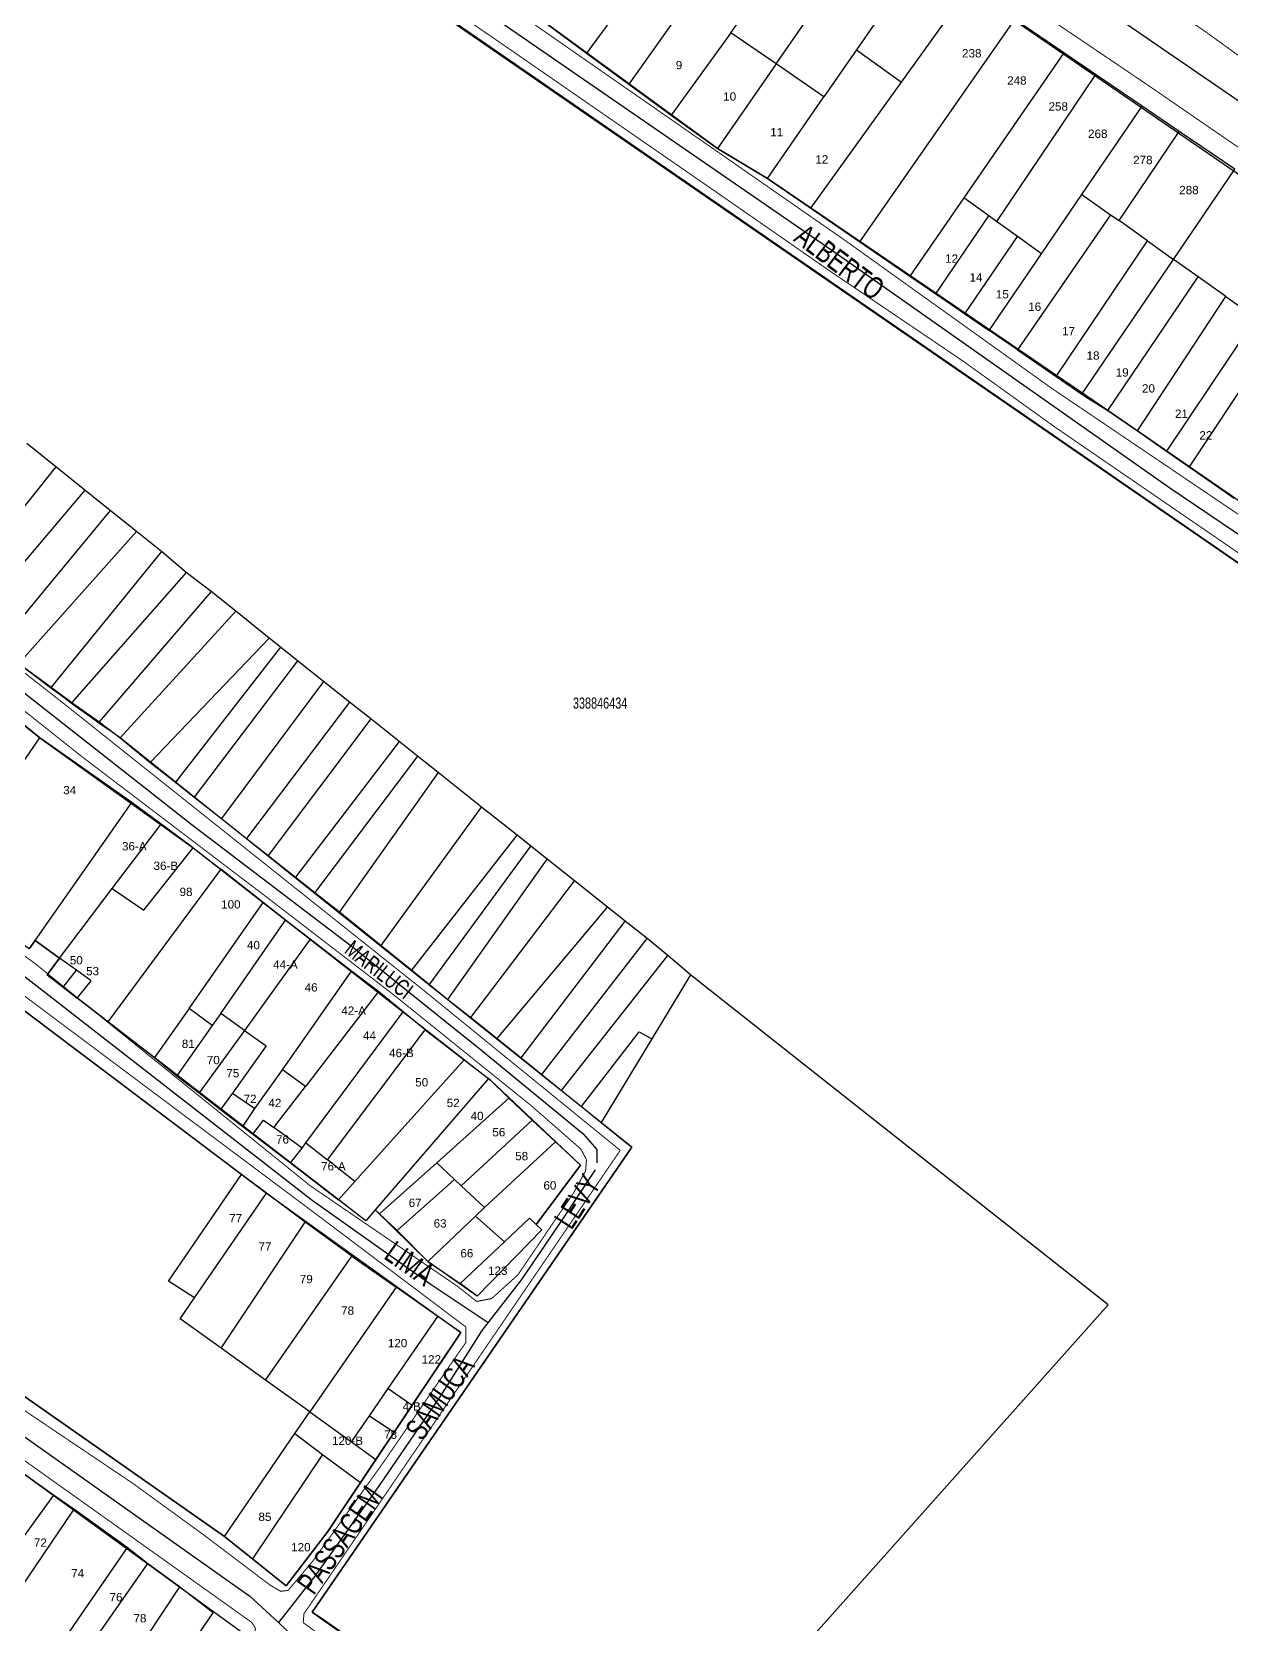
# Model space of a CAD drawing. Extents: x 203640 to 206998, y 4842129 to 4844379.
# Drawn here: x 206479.3 to 206695.2, y 4843448 to 4843734.6 of the extents above; entities that cross this region are included whole.
import ezdxf
from ezdxf.enums import TextEntityAlignment as Align

# ---------------------------------------------------------------- set-up
doc = ezdxf.new("R2010")
doc.units = 0
doc.header["$LTSCALE"] = 1.5
doc.header["$MEASUREMENT"] = 0
doc.linetypes.add('PHANTOMX2', pattern=[5, 2.5, -0.5, 0.5, -0.5, 0.5, -0.5])
doc.linetypes.add('TRACO_25', pattern=[8, 3, -1, 1, -1, 1, -1])
for name, color, linetype in [('CD-MALHA-LOTES', 40, 'CONTINUOUS'), ('CD_TXT_QUADRA', 7, 'CONTINUOUS'), ('RU-QUADRAS', 210, 'CONTINUOUS'), ('SV-EIXO-RUA-N-PAV', 6, 'CONTINUOUS'), ('SV-EIXO-RUA-PAV', 20, 'CONTINUOUS'), ('SV-RUA-NAO-PAV-S-GUIA-C-GUIA', 7, 'PHANTOMX2'), ('SV-RUA-PAVIM-S-GUIA-C-GUIA', 7, 'CONTINUOUS'), ('SV-TXT-RUA-N-PAV-S-GUIA-C-GUIA', 7, 'CONTINUOUS'), ('SV-TXT-RUA-PAV-S-GUIA-C-GUIA', 7, 'CONTINUOUS'), ('Th_NmrPorta', 1, 'CONTINUOUS')]:
    doc.layers.add(name, color=color, linetype=linetype)
doc.styles.add('ARIAL', font='ARIAL.TTF')
doc.styles.get("Standard").update_dxf_attribs({"font": 'ARIAL.TTF'})

msp = doc.modelspace()

# ---------------------------------------------------------------- linework, layer by layer
at = {"layer": 'CD-MALHA-LOTES', "linetype": 'Continuous'}
for points in [[(206607.59, 4843769.39), (206579.13, 4843730.83)], [(206516.11, 4843763.24), (206664, 4843661.38)], [(206613.26, 4843728.88), (206630.81, 4843754.23)], [(206603.07, 4843748.24), (206586.75, 4843725.23)], [(206639.46, 4843748.33), (206627.75, 4843731.41)], [(206605.11, 4843734.49), (206610.81, 4843742.58)], [(206635.83, 4843725.6), (206648, 4843742.51)], [(206571.74, 4843736.26), (206579.13, 4843730.83)], [(206628.34, 4843696.86), (206656.27, 4843736.88)], [(206665.08, 4843730.88), (206656.27, 4843736.88)], [(206605.11, 4843734.49), (206594.37, 4843719.64)], [(206613.26, 4843728.88), (206605.11, 4843734.49)], [(206579.13, 4843730.83), (206586.75, 4843725.23)], [(206627.75, 4843731.41), (206621.89, 4843722.94)], [(206627.75, 4843731.41), (206635.83, 4843725.6)], [(206665.08, 4843730.88), (206647.08, 4843704.75)], [(206670.81, 4843726.97), (206665.08, 4843730.88)], [(206613.26, 4843728.88), (206602.72, 4843713.61)], [(206621.89, 4843722.94), (206613.26, 4843728.88)], [(206586.75, 4843725.23), (206594.37, 4843719.64)], [(206619.5, 4843702.92), (206635.83, 4843725.6)], [(206670.81, 4843726.97), (206652.99, 4843700.5)], [(206679.18, 4843721.27), (206670.81, 4843726.97)], [(206611.73, 4843708.26), (206621.89, 4843722.94)], [(206594.37, 4843719.64), (206602.72, 4843713.61)], [(206668.32, 4843705.34), (206679.18, 4843721.27)], [(206685.86, 4843716.72), (206679.18, 4843721.27)], [(206675.05, 4843700.69), (206685.86, 4843716.72)], [(206695.89, 4843709.89), (206685.86, 4843716.72)], [(206602.72, 4843713.61), (206611.73, 4843708.26)], [(206684.84, 4843693.68), (206695.89, 4843709.89)], [(206611.73, 4843708.26), (206619.5, 4843702.92)], [(206647.08, 4843704.75), (206637.37, 4843690.67)], [(206651.59, 4843701.5), (206647.08, 4843704.75)], [(206661.07, 4843694.69), (206668.32, 4843705.34)], [(206668.32, 4843705.34), (206673.51, 4843701.71)], [(206619.5, 4843702.92), (206628.34, 4843696.86)], [(206642.03, 4843687.47), (206651.59, 4843701.5)], [(206652.99, 4843700.5), (206651.59, 4843701.5)], [(206673.51, 4843701.71), (206656.73, 4843677.39)], [(206673.51, 4843701.71), (206675.05, 4843700.69)], [(206656.76, 4843697.79), (206652.99, 4843700.5)], [(206680.14, 4843697.01), (206675.05, 4843700.69)], [(206628.34, 4843696.86), (206637.37, 4843690.67)], [(206647.27, 4843683.88), (206656.76, 4843697.79)], [(206661.07, 4843694.69), (206656.76, 4843697.79)], [(206663.68, 4843672.61), (206680.14, 4843697.01)], [(206680.14, 4843697.01), (206684.84, 4843693.68)], [(206651.65, 4843680.87), (206661.07, 4843694.69)], [(206668.32, 4843669.44), (206684.84, 4843693.68)], [(206689.25, 4843690.55), (206684.84, 4843693.68)], [(206637.37, 4843690.67), (206642.03, 4843687.47)], [(206673.01, 4843666.45), (206689.25, 4843690.55)], [(206694.26, 4843686.99), (206689.25, 4843690.55)], [(206642.03, 4843687.47), (206647.27, 4843683.88)], [(206678.33, 4843662.81), (206694.26, 4843686.99)], [(206694.26, 4843686.99), (206699.67, 4843683.16)], [(206647.27, 4843683.88), (206651.65, 4843680.87)], [(206699.67, 4843683.16), (206683.58, 4843659.16)], [(206656.73, 4843677.39), (206651.65, 4843680.87)], [(206703.6, 4843680.38), (206687.65, 4843656.34)], [(206656.73, 4843677.39), (206663.68, 4843672.61)], [(206663.68, 4843672.61), (206668.32, 4843669.44)], [(206668.32, 4843669.44), (206669.04, 4843668.94)], [(206669.04, 4843668.94), (206673.01, 4843666.45)], [(206673.01, 4843666.45), (206678.33, 4843662.81)], [(206664, 4843661.38), (206801.08, 4843566.97)], [(206678.33, 4843662.81), (206683.58, 4843659.16)], [(206483.57, 4843656.33), (206478.33, 4843660.53)], [(206683.58, 4843659.16), (206687.65, 4843656.34)], [(206483.57, 4843656.33), (206474.79, 4843645.36)], [(206488.78, 4843652.16), (206483.57, 4843656.33)], [(206687.65, 4843656.34), (206695.74, 4843650.72)], [(206488.78, 4843652.16), (206468.37, 4843628.06)], [(206493.37, 4843648.47), (206488.78, 4843652.16)], [(206493.37, 4843648.47), (206473.15, 4843624.05)], [(206498.09, 4843644.69), (206493.37, 4843648.47)], [(206498.09, 4843644.69), (206476.89, 4843620.91)], [(206502.6, 4843641.07), (206498.09, 4843644.69)], [(206502.6, 4843641.07), (206482.71, 4843616.65)], [(206507.05, 4843637.3), (206502.6, 4843641.07)], [(206507.05, 4843637.3), (206486.47, 4843613.9)], [(206511.57, 4843633.88), (206507.05, 4843637.3)], [(206511.57, 4843633.88), (206491.4, 4843610.44)], [(206515.96, 4843630.35), (206511.57, 4843633.88)], [(206515.96, 4843630.35), (206495.16, 4843607.55)], [(206522.02, 4843625.5), (206515.96, 4843630.35)], [(206522.02, 4843625.5), (206500.55, 4843603.08)], [(206524.03, 4843623.89), (206505.14, 4843599.56)], [(206524.03, 4843623.89), (206522.02, 4843625.5)], [(206527.1, 4843621.43), (206524.03, 4843623.89)], [(206527.1, 4843621.43), (206508.51, 4843596.89)], [(206531.77, 4843617.71), (206527.1, 4843621.43)], [(206476.89, 4843620.91), (206482.71, 4843616.65)], [(206482.71, 4843616.65), (206486.47, 4843613.9)], [(206531.77, 4843617.71), (206513.39, 4843593.02)], [(206536.45, 4843613.99), (206531.77, 4843617.71)], [(206480.68, 4843607.55), (206474.07, 4843612.9)], [(206486.47, 4843613.9), (206491.4, 4843610.44)], [(206536.45, 4843613.99), (206517.94, 4843589.42)], [(206540.28, 4843610.94), (206536.45, 4843613.99)], [(206491.4, 4843610.44), (206495.16, 4843607.55)], [(206540.28, 4843610.94), (206521.82, 4843586.35)], [(206545.42, 4843606.86), (206540.28, 4843610.94)], [(206471.84, 4843594.78), (206480.68, 4843607.55)], [(206497.27, 4843595.91), (206480.68, 4843607.55)], [(206495.16, 4843607.55), (206500.55, 4843603.08)], [(206545.42, 4843606.86), (206526.74, 4843582.45)], [(206548.71, 4843604.25), (206545.42, 4843606.86)], [(206548.71, 4843604.25), (206530.22, 4843579.69)], [(206552.41, 4843601.31), (206548.71, 4843604.25)], [(206500.55, 4843603.08), (206505.14, 4843599.56)], [(206552.41, 4843601.31), (206534.63, 4843576.2)], [(206560.23, 4843595.09), (206552.41, 4843601.31)], [(206505.14, 4843599.56), (206508.51, 4843596.89)], [(206479.83, 4843571.06), (206497.27, 4843595.91)], [(206502.54, 4843592.02), (206497.27, 4843595.91)], [(206508.51, 4843596.89), (206513.39, 4843593.02)], [(206513.39, 4843593.02), (206517.94, 4843589.42)], [(206542.14, 4843570.16), (206560.23, 4843595.09)], [(206566.62, 4843590.02), (206560.23, 4843595.09)], [(206493.74, 4843580.45), (206502.54, 4843592.02)], [(206508.31, 4843587.75), (206502.54, 4843592.02)], [(206547.66, 4843565.69), (206566.62, 4843590.02)], [(206569.09, 4843588.05), (206566.62, 4843590.02)], [(206499.4, 4843576.53), (206508.31, 4843587.75)], [(206508.31, 4843587.75), (206513.31, 4843583.88)], [(206517.94, 4843589.42), (206521.82, 4843586.35)], [(206550.86, 4843563.11), (206569.09, 4843588.05)], [(206572.06, 4843585.69), (206569.09, 4843588.05)], [(206513.31, 4843583.88), (206492.95, 4843556.41)], [(206520.94, 4843577.91), (206513.31, 4843583.88)], [(206521.82, 4843586.35), (206526.74, 4843582.45)], [(206554.19, 4843560.45), (206572.06, 4843585.69)], [(206576.96, 4843581.8), (206572.06, 4843585.69)], [(206526.74, 4843582.45), (206530.22, 4843579.69)], [(206558.33, 4843557.22), (206576.96, 4843581.8)], [(206582.89, 4843577.08), (206576.96, 4843581.8)], [(206517, 4843528.93), (206449.36, 4843579.88)], [(206484.26, 4843567.88), (206493.74, 4843580.45)], [(206493.74, 4843580.45), (206499.4, 4843576.53)], [(206530.22, 4843579.69), (206534.63, 4843576.2)], [(206507.58, 4843558.81), (206520.94, 4843577.91)], [(206524.95, 4843574.75), (206520.94, 4843577.91)], [(206534.63, 4843576.2), (206542.14, 4843570.16)], [(206563.02, 4843553.43), (206582.89, 4843577.08)], [(206586.09, 4843574.54), (206582.89, 4843577.08)], [(206513.27, 4843557.94), (206524.95, 4843574.75)], [(206529.4, 4843571.28), (206524.95, 4843574.75)], [(206567.37, 4843549.92), (206586.09, 4843574.54)], [(206590.05, 4843571.39), (206586.09, 4843574.54)], [(206478.77, 4843569.54), (206479.83, 4843571.06)], [(206479.83, 4843571.06), (206484.26, 4843567.88)], [(206529.4, 4843571.28), (206517.57, 4843554.88)], [(206536.79, 4843565.51), (206529.4, 4843571.28)], [(206542.14, 4843570.16), (206547.66, 4843565.69)], [(206571.08, 4843546.93), (206590.05, 4843571.39)], [(206593.77, 4843568.34), (206590.05, 4843571.39)], [(206484.26, 4843567.88), (206481.99, 4843564.88)], [(206487.29, 4843565.7), (206484.26, 4843567.88)], [(206574.62, 4843544.08), (206593.77, 4843568.34)], [(206597.86, 4843564.85), (206593.77, 4843568.34)], [(206481.99, 4843564.88), (206484.88, 4843562.63)], [(206484.88, 4843562.63), (206487.29, 4843565.7)], [(206489.94, 4843563.8), (206487.29, 4843565.7)], [(206487.39, 4843560.66), (206489.94, 4843563.8)], [(206524.37, 4843547.8), (206536.79, 4843565.51)], [(206541.65, 4843561.89), (206536.79, 4843565.51)], [(206547.66, 4843565.69), (206550.86, 4843563.11)], [(206597.86, 4843564.85), (206590.92, 4843553.37)], [(206600.22, 4843563.02), (206597.86, 4843564.85)], [(206484.88, 4843562.63), (206487.39, 4843560.66)], [(206541.65, 4843561.89), (206528.52, 4843544.76)], [(206546.1, 4843558.22), (206541.65, 4843561.89)], [(206550.86, 4843563.11), (206554.19, 4843560.45)], [(206673.08, 4843505.46), (206600.22, 4843563.02)], [(206492.95, 4843556.41), (206487.39, 4843560.66)], [(206507.58, 4843558.81), (206501.37, 4843549.98)], [(206511.75, 4843555.75), (206507.58, 4843558.81)], [(206513.27, 4843557.94), (206511.75, 4843555.75)], [(206517.57, 4843554.88), (206513.27, 4843557.94)], [(206528.61, 4843534.64), (206546.1, 4843558.22)], [(206550.09, 4843554.95), (206546.1, 4843558.22)], [(206554.19, 4843560.45), (206558.33, 4843557.22)], [(206492.95, 4843556.41), (206501.37, 4843549.98)], [(206511.75, 4843555.75), (206505.37, 4843546.7)], [(206558.33, 4843557.22), (206563.02, 4843553.43)], [(206517.57, 4843554.88), (206509.41, 4843543.61)], [(206517.57, 4843554.88), (206521.44, 4843552.11)], [(206532.47, 4843531.6), (206550.09, 4843554.95)], [(206550.09, 4843554.95), (206557.13, 4843549.59)], [(206563.02, 4843553.43), (206567.37, 4843549.92)], [(206578.25, 4843541.15), (206588.61, 4843554.6)], [(206590.92, 4843553.37), (206581.8, 4843538.29)], [(206588.61, 4843554.6), (206590.92, 4843553.37)], [(206501.37, 4843549.98), (206505.37, 4843546.7)], [(206521.44, 4843552.11), (206515.36, 4843543.6)], [(206557.13, 4843549.59), (206537.43, 4843527.69)], [(206557.13, 4843549.59), (206561.46, 4843546.2)], [(206567.37, 4843549.92), (206571.08, 4843546.93)], [(206505.37, 4843546.7), (206509.41, 4843543.61)], [(206519.43, 4843540.8), (206524.37, 4843547.8)], [(206528.52, 4843544.76), (206524.37, 4843547.8)], [(206571.08, 4843546.93), (206574.62, 4843544.08)], [(206509.41, 4843543.61), (206513.25, 4843540.65)], [(206522.86, 4843537.38), (206528.52, 4843544.76)], [(206561.46, 4843546.2), (206541.08, 4843522.57)], [(206561.82, 4843545.92), (206561.46, 4843546.2)], [(206565.12, 4843542.69), (206561.82, 4843545.92)], [(206574.62, 4843544.08), (206578.25, 4843541.15)], [(206515.36, 4843543.6), (206513.25, 4843540.65)], [(206515.36, 4843543.6), (206519.43, 4843540.8)], [(206517.26, 4843537.58), (206519.43, 4843540.8)], [(206552.16, 4843531.03), (206565.12, 4843542.69)], [(206569.37, 4843538.7), (206565.12, 4843542.69)], [(206578.25, 4843541.15), (206581.8, 4843538.29)], [(206513.25, 4843540.65), (206517.26, 4843537.58)], [(206519.05, 4843536.21), (206520.98, 4843538.73)], [(206520.98, 4843538.73), (206522.86, 4843537.38)], [(206556.58, 4843526.92), (206569.37, 4843538.7)], [(206573.54, 4843534.83), (206569.37, 4843538.7)], [(206581.8, 4843538.29), (206587.28, 4843533.87)], [(206517.26, 4843537.58), (206519.05, 4843536.21)], [(206519.05, 4843536.21), (206525.82, 4843531.02)], [(206527.91, 4843533.69), (206522.86, 4843537.38)], [(206415.42, 4843532.74), (206513.93, 4843463.75)], [(206525.82, 4843531.02), (206527.91, 4843533.69)], [(206527.91, 4843533.69), (206528.61, 4843534.64)], [(206528.61, 4843534.64), (206532.47, 4843531.6)], [(206587.28, 4843533.87), (206529.73, 4843450.17)], [(206560.77, 4843523.02), (206573.54, 4843534.83)], [(206578.05, 4843530.64), (206573.54, 4843534.83)], [(206525.82, 4843531.02), (206534.47, 4843524.4)], [(206537.43, 4843527.69), (206532.47, 4843531.6)], [(206541.83, 4843521.86), (206552.16, 4843531.03)], [(206555.35, 4843528.06), (206552.16, 4843531.03)], [(206570.07, 4843519.95), (206578.05, 4843530.64)], [(206503.88, 4843509.74), (206517, 4843528.93)], [(206521.5, 4843525.55), (206517, 4843528.93)], [(206534.47, 4843524.4), (206537.43, 4843527.69)], [(206545.07, 4843518.85), (206555.35, 4843528.06)], [(206555.35, 4843528.06), (206556.58, 4843526.92)], [(206556.58, 4843526.92), (206560.77, 4843523.02)], [(206508.56, 4843506.75), (206521.5, 4843525.55)], [(206528.49, 4843520.37), (206521.5, 4843525.55)], [(206539.4, 4843520.62), (206534.47, 4843524.4)], [(206541.08, 4843522.57), (206539.4, 4843520.62)], [(206541.08, 4843522.57), (206541.83, 4843521.86)], [(206541.83, 4843521.86), (206545.07, 4843518.85)], [(206550.54, 4843513.29), (206559.14, 4843521.46)], [(206559.14, 4843521.46), (206560.77, 4843523.02)], [(206564.36, 4843516.81), (206559.14, 4843521.46)], [(206564.36, 4843516.81), (206568.89, 4843521.05)], [(206568.89, 4843521.05), (206570.07, 4843519.95)], [(206513.33, 4843497.66), (206528.49, 4843520.37)], [(206536.86, 4843514.25), (206528.49, 4843520.37)], [(206545.07, 4843518.85), (206550.54, 4843513.29)], [(206571.11, 4843518.98), (206559.42, 4843507.03)], [(206570.07, 4843519.95), (206571.11, 4843518.98)], [(206556.37, 4843509.31), (206564.36, 4843516.81)], [(206521.33, 4843491.92), (206536.86, 4843514.25)], [(206536.86, 4843514.25), (206544.86, 4843508.63)], [(206550.54, 4843513.29), (206556.37, 4843509.31)], [(206508.56, 4843506.75), (206503.88, 4843509.74)], [(206559.42, 4843507.03), (206556.37, 4843509.31)], [(206505.98, 4843502.94), (206508.56, 4843506.75)], [(206544.86, 4843508.63), (206529.29, 4843486.2)], [(206552.35, 4843503.37), (206544.86, 4843508.63)], [(206587.39, 4843409.4), (206673.08, 4843505.46)], [(206513.33, 4843497.66), (206505.98, 4843502.94)], [(206543.43, 4843490.43), (206552.35, 4843503.37)], [(206556.5, 4843500.46), (206552.35, 4843503.37)], [(206547.77, 4843487.42), (206556.5, 4843500.46)], [(206521.33, 4843491.92), (206513.33, 4843497.66)], [(206529.29, 4843486.2), (206521.33, 4843491.92)], [(206540.03, 4843485.5), (206543.43, 4843490.43)], [(206543.43, 4843490.43), (206547.77, 4843487.42)], [(206544.48, 4843482.52), (206547.77, 4843487.42)], [(206526.59, 4843482.3), (206529.29, 4843486.2)], [(206529.29, 4843486.2), (206536.81, 4843480.81)], [(206536.81, 4843480.81), (206540.03, 4843485.5)], [(206540.03, 4843485.5), (206544.48, 4843482.52)], [(206513.93, 4843463.75), (206526.59, 4843482.3)], [(206526.59, 4843482.3), (206531.62, 4843478.54)], [(206536.81, 4843480.81), (206541.22, 4843477.64)], [(206541.22, 4843477.64), (206544.48, 4843482.52)], [(206531.62, 4843478.54), (206518.99, 4843459.72)], [(206531.62, 4843478.54), (206538.44, 4843473.48)], [(206483.13, 4843471.19), (206476.04, 4843476.33)], [(206538.44, 4843473.48), (206541.22, 4843477.64)], [(206532.53, 4843464.69), (206538.44, 4843473.48)], [(206483.13, 4843471.19), (206466.79, 4843448.62)], [(206486.79, 4843468.66), (206483.13, 4843471.19)], [(206486.79, 4843468.66), (206471.2, 4843445.71)], [(206496.45, 4843461.77), (206486.79, 4843468.66)], [(206513.93, 4843463.75), (206518.99, 4843459.72)], [(206525.08, 4843454.87), (206532.53, 4843464.69)], [(206496.45, 4843461.77), (206480.93, 4843439.28)], [(206500.09, 4843458.88), (206496.45, 4843461.77)], [(206500.09, 4843458.88), (206484.67, 4843436.81)], [(206505.87, 4843454.68), (206500.09, 4843458.88)], [(206518.99, 4843459.72), (206525.08, 4843454.87)], [(206505.87, 4843454.68), (206491.15, 4843432.52)], [(206511.91, 4843450), (206505.87, 4843454.68)], [(206497.22, 4843428.52), (206511.91, 4843450)], [(206529.73, 4843450.17), (206587.39, 4843409.4)]]:
    msp.add_lwpolyline(points, dxfattribs=at)
at = {"layer": 'RU-QUADRAS', "color": 6, "linetype": 'Continuous'}
for points in [[(206806.42, 4843574.43), (206673.01, 4843666.45), (206611.73, 4843708.26), (206602.72, 4843713.61), (206571.74, 4843736.26), (206440.8, 4843826.63, -0.019382), (206466.52, 4843865.06), (206598.88, 4843774.99), (206630.81, 4843754.23), (206781.34, 4843650.84)], [(206143.26, 4843420.37), (206225.31, 4843538.24, -0.016377), (206259.65, 4843585.52), (206261.44, 4843591.7), (206266.61, 4843595.98), (206282.81, 4843617.91), (206384.63, 4843544.01), (206416.55, 4843519.52), (206517.91, 4843445.95, -0.003947), (206387.13, 4843251.93)]]:
    msp.add_lwpolyline(points, format="xyb", dxfattribs=at)
for points in [[(206356.95, 4843718.13), (206433.62, 4843820.31), (206801.08, 4843566.97), (206701.57, 4843430.31), (206643.53, 4843367.98, 0.010094), (206529.73, 4843450.17), (206587.28, 4843533.87), (206495.16, 4843607.55, -0.024032), (206463.73, 4843631.54), (206474.79, 4843645.36), (206464.5, 4843653.32), (206463.55, 4843652.13), (206458.05, 4843656.2), (206459.49, 4843658.01), (206449.49, 4843666.08), (206443.63, 4843670.22), (206432.93, 4843657.06), (206405.62, 4843678.85), (206398.45, 4843685.57)], [(206287.79, 4843627.25), (206319.85, 4843672.07), (206391.38, 4843618.95, 0.011317), (206449.36, 4843579.88), (206521.5, 4843525.55), (206556.5, 4843500.46), (206532.53, 4843464.69), (206525.08, 4843454.87), (206513.93, 4843463.75), (206415.42, 4843532.74), (206367.03, 4843568.41), (206344.32, 4843584.47)]]:
    msp.add_lwpolyline(points, format="xyb", close=True, dxfattribs=at)
msp.add_lwpolyline([(206329.48, 4843679.76), (206353.2, 4843709.78), (206480.68, 4843607.55), (206508.31, 4843587.75), (206561.82, 4843545.92), (206578.05, 4843530.64), (206570.07, 4843519.95), (206571.11, 4843518.98), (206559.42, 4843507.03), (206550.54, 4843513.29), (206541.08, 4843522.57), (206539.4, 4843520.62), (206481.99, 4843564.88), (206484.26, 4843567.88), (206479.83, 4843571.06), (206478.77, 4843569.54), (206438.3, 4843598.06)], close=True, dxfattribs=at)
at = {"layer": 'SV-EIXO-RUA-N-PAV'}
for points in [[(206373.89, 4843639.45), (206388.3, 4843628.87), (206436.73, 4843594.02), (206478.07, 4843564.49), (206529.75, 4843524.33), (206551.16, 4843509.12), (206561.42, 4843502.29)], [(206580.69, 4843529.79), (206575.08, 4843521.23), (206567.4, 4843510.01), (206560.31, 4843500.85), (206552.85, 4843489.07), (206541.77, 4843472.94), (206530.21, 4843456.65), (206523.68, 4843448.28)]]:
    msp.add_lwpolyline(points, dxfattribs=at)
at = {"layer": 'SV-EIXO-RUA-PAV'}
for points in [[(206820.44, 4843715.63), (206818.98, 4843711.38), (206809.28, 4843699.63), (206797.93, 4843686), (206787.82, 4843673.25), (206784.24, 4843668.43), (206780.86, 4843665.82), (206777.03, 4843666.69), (206742.37, 4843690.57), (206703.35, 4843717.51), (206665.54, 4843743.48), (206625.7, 4843770.18), (206592.51, 4843793.49), (206547.39, 4843823.02), (206507.76, 4843850.38)], [(206429.82, 4843828.38), (206445.57, 4843817.72), (206480.31, 4843793.9), (206530.57, 4843759.38), (206560.28, 4843738.73), (206623.32, 4843695.35), (206684.18, 4843652.53), (206757.43, 4843603.09), (206795.29, 4843577.47), (206804.02, 4843571.08)], [(206348.92, 4843718.91), (206359.18, 4843711.11), (206369.01, 4843702.55), (206385.93, 4843689.27), (206406.49, 4843672.71), (206423.78, 4843658.33), (206432.45, 4843651.84), (206443.25, 4843643.23), (206459.73, 4843630.25), (206478.1, 4843615.48), (206508.12, 4843591.91), (206536.97, 4843569.9), (206560.26, 4843551.24), (206578.45, 4843536.32), (206581, 4843533.41), (206581, 4843531.04)], [(206280.34, 4843625.23), (206291.06, 4843617.86), (206307.42, 4843606), (206327.82, 4843591.06), (206367.9, 4843561.18), (206398.85, 4843539), (206435.61, 4843511.96), (206469.59, 4843487.6), (206518.52, 4843453.05), (206523.68, 4843448.28), (206525.2, 4843446.87), (206554.11, 4843426.34), (206584.07, 4843404.49), (206595.81, 4843396.17), (206603.59, 4843390.48)]]:
    msp.add_lwpolyline(points, dxfattribs=at)
at = {"layer": 'SV-RUA-NAO-PAV-S-GUIA-C-GUIA', "linetype": 'TRACO_25', "const_width": 0.18, "flags": 128}
for points in [[(206579.13, 4843531.62), (206578.97, 4843529.57), (206576.83, 4843525.67), (206566.76, 4843510.84), (206562.04, 4843506.59), (206559.36, 4843506.08), (206555.94, 4843508.78), (206529.41, 4843526.89), (206479.79, 4843566.95), (206438.08, 4843597.2), (206391.71, 4843631.4), (206375.04, 4843643.48)], [(206370.96, 4843636.64), (206381.26, 4843628.9), (206427.36, 4843596.44), (206470.29, 4843566.79), (206529.09, 4843522.82), (206556.01, 4843502.54), (206557.4, 4843501.5), (206557.38, 4843498.64), (206555.82, 4843496.43), (206542.68, 4843477.27), (206529.8, 4843459.27), (206525.42, 4843454.08)], [(206585.21, 4843533.28), (206528.25, 4843449.85), (206528.12, 4843448.25)], [(206458.92, 4843352.95), (206469.82, 4843368.7), (206479.85, 4843382.4), (206483.33, 4843386.61), (206488.01, 4843394.37), (206491.32, 4843402.37), (206497.76, 4843412.41), (206504.44, 4843421.31), (206510.61, 4843431.21), (206516.3, 4843439.37), (206519.05, 4843444.08), (206519.52, 4843447.25), (206518.88, 4843448.28)]]:
    msp.add_lwpolyline(points, dxfattribs=at)
at = {"layer": 'SV-RUA-PAVIM-S-GUIA-C-GUIA', "linetype": 'Continuous', "const_width": 0.18, "flags": 128}
for points in [[(206806.02, 4843573.85), (206798.34, 4843579.03), (206662.85, 4843670.5), (206625.64, 4843697.13), (206569.61, 4843736.07), (206517.25, 4843772.21), (206439.08, 4843825.84), (206436.7, 4843827.79), (206436.18, 4843830.51), (206437.4, 4843832.57), (206462.81, 4843866.5), (206464.77, 4843868.58), (206465.75, 4843869.38), (206466.52, 4843869.76), (206468.42, 4843869.79), (206468.77, 4843869.56), (206481.3, 4843860.9), (206548.7, 4843814.7), (206604.7, 4843776.27), (206638.76, 4843753.03), (206680.05, 4843725.16), (206734, 4843688.08), (206777.77, 4843658.26)], [(206431.95, 4843655.24), (206420.16, 4843664.46), (206366.72, 4843708.26), (206356.44, 4843716.09), (206355.14, 4843718.26), (206355.2, 4843720.31), (206356.88, 4843723.23), (206403.12, 4843786.05), (206427.85, 4843819.51), (206429.47, 4843821.33), (206430.51, 4843822.72), (206432.2, 4843823.09), (206433.77, 4843822.51), (206436.97, 4843820.2), (206464.66, 4843800.79), (206506.62, 4843771.7), (206540.46, 4843748.56), (206563.29, 4843732.9), (206603.33, 4843705.22), (206623.18, 4843691.43), (206646.82, 4843675.45), (206663.49, 4843663.49), (206737.07, 4843613.03)], [(206762.41, 4843796.19), (206762.65, 4843794.15), (206760.66, 4843791.41), (206753.8, 4843783.32), (206744.09, 4843771.95), (206728.85, 4843752.7), (206712.81, 4843733.52), (206708.05, 4843727.92), (206706.87, 4843726.32), (206706.06, 4843725.28), (206703.18, 4843726.01), (206697.78, 4843729.47), (206690.66, 4843734.62), (206682.98, 4843739.89), (206673.4, 4843746.32), (206672.6, 4843748.69), (206674.99, 4843752.54), (206698.19, 4843780.78), (206730.91, 4843820.58), (206733.73, 4843820.1)], [(206375.04, 4843643.48), (206352.12, 4843660.09), (206333.5, 4843674.54), (206329.99, 4843677.19), (206327.39, 4843679.37), (206327.36, 4843681.27), (206328.46, 4843683.62), (206329.87, 4843685.78), (206347.88, 4843710.4), (206350.16, 4843713.19), (206351.45, 4843713.16), (206354.63, 4843711.13), (206359.76, 4843707.26), (206363.23, 4843704.46), (206427.58, 4843652.38), (206488.46, 4843604.01), (206521.08, 4843579.22), (206544.3, 4843561.37), (206569.16, 4843541.34), (206578.1, 4843533.53), (206579.13, 4843531.62)], [(206315.47, 4843667.13), (206309.78, 4843659.46), (206289.23, 4843630.05), (206287.09, 4843627.45), (206287.79, 4843623.88), (206290.28, 4843621.79), (206304.3, 4843612.2), (206350.52, 4843578.04), (206422.24, 4843526.58), (206443.54, 4843511.4), (206469.83, 4843491.89), (206497.38, 4843473.37), (206510.49, 4843463.84), (206519.8, 4843456.79), (206522.15, 4843455.02), (206524.07, 4843453.89), (206525.42, 4843454.08)], [(206585.21, 4843533.28), (206549.97, 4843561.96), (206484.84, 4843613.85), (206463.7, 4843630.39)], [(206528.12, 4843448.25), (206597.7, 4843397.65), (206610.63, 4843388.76)]]:
    msp.add_lwpolyline(points, dxfattribs=at)
at = {"layer": 'SV-RUA-PAVIM-S-GUIA-C-GUIA', "const_width": 0.18}
msp.add_lwpolyline([(206518.88, 4843448.28), (206457.83, 4843491.75)], dxfattribs=at)

# ---------------------------------------------------------------- texts
at = {"layer": 'CD_TXT_QUADRA', "linetype": 'Continuous', "style": 'ARIAL', "width": 0.7}
msp.add_text('338846434', height=2, dxfattribs=at).set_placement((206576.69, 4843612.8))
at = {"layer": 'SV-TXT-RUA-N-PAV-S-GUIA-C-GUIA', "style": 'ARIAL', "width": 0.7}
for s, rotation, p in [('LEVY', 57, (206576.44, 4843518.79)), ('LIMA', 325, (206542.44, 4843513.92)), ('PASSAGEM           SAMUCA', 54.8814, (206530.03, 4843453.05))]:
    msp.add_text(s, height=4, rotation=rotation, dxfattribs=at).set_placement(p)
at = {"layer": 'SV-TXT-RUA-PAV-S-GUIA-C-GUIA', "style": 'ARIAL', "width": 0.7}
for s, height, rotation, p in [('ALBERTO', 4, 323, (206616.23, 4843697.09)), ('MARILUCI', 3, 322, (206535.34, 4843568.94))]:
    msp.add_text(s, height=height, rotation=rotation, dxfattribs=at).set_placement(p)
at = {"layer": 'Th_NmrPorta', "color": 1}
for s, p in [('238', (206646.76, 4843730.78)), ('9', (206595.21, 4843728.65)), ('248', (206654.88, 4843725.88)), ('10', (206603.75, 4843723)), ('258', (206662.33, 4843721.21)), ('11', (206612.22, 4843716.58)), ('268', (206669.45, 4843716.3)), ('12', (206620.34, 4843711.68)), ('278', (206677.57, 4843711.57)), ('288', (206685.87, 4843706.16)), ('12', (206643.71, 4843693.82)), ('14', (206648.11, 4843690.44)), ('15', (206652.85, 4843687.4)), ('16', (206658.68, 4843685.16)), ('17', (206664.78, 4843680.76)), ('18', (206669.18, 4843676.37)), ('19', (206674.43, 4843673.32)), ('20', (206679.17, 4843670.45)), ('21', (206685.1, 4843665.89)), ('22', (206689.5, 4843662)), ('34', (206484.91, 4843598.13)), ('36-A', (206495.49, 4843588.03)), ('36-B', (206501.17, 4843584.51)), ('98', (206505.86, 4843579.82)), ('100', (206513.35, 4843577.56)), ('40', (206518, 4843570.24)), ('50', (206486.09, 4843567.51)), ('44-A', (206522.7, 4843566.73)), ('53', (206489.03, 4843565.55)), ('46', (206528.38, 4843562.62)), ('42-A', (206534.98, 4843558.43)), ('81', (206506.26, 4843552.46)), ('44', (206538.89, 4843553.94)), ('70', (206510.76, 4843549.53)), ('46-B', (206543.59, 4843550.81)), ('75', (206514.28, 4843547.18)), ('50', (206548.29, 4843545.54)), ('72', (206517.39, 4843542.55)), ('42', (206521.86, 4843541.82)), ('52', (206553.96, 4843541.82)), ('40', (206558.27, 4843539.48)), ('76', (206523.23, 4843535.25)), ('56', (206562.18, 4843536.55)), ('58', (206566.3, 4843532.25)), ('76-A', (206531.34, 4843530.41)), ('60', (206571.38, 4843526.97)), ('67', (206547.11, 4843523.84)), ('77', (206514.79, 4843521.05)), ('63', (206551.61, 4843520.13)), ('77', (206520.07, 4843515.97)), ('66', (206556.43, 4843514.76)), ('123', (206561.4, 4843511.61)), ('79', (206527.51, 4843510.11)), ('78', (206534.95, 4843504.44)), ('120', (206543.37, 4843498.58)), ('122', (206549.44, 4843495.65)), ('4-B', (206546.02, 4843487.18)), ('120-B', (206533.31, 4843481.01)), ('78', (206542.69, 4843482.1)), ('85', (206520.07, 4843467.31)), ('72', (206479.63, 4843462.66)), ('120', (206525.95, 4843461.84)), ('74', (206486.35, 4843457.15)), ('76', (206493.25, 4843452.85)), ('78', (206497.56, 4843449.06))]:
    msp.add_text(s, height=1.5, dxfattribs=at).set_placement(p, align=Align.MIDDLE_LEFT)

doc.saveas('drawing.dxf')
